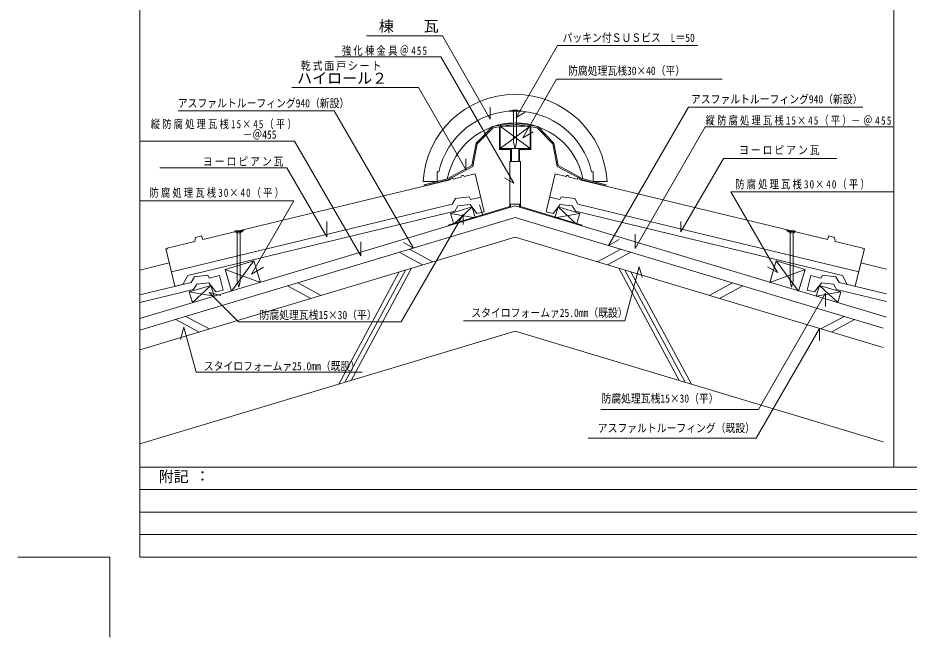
# Model space of a CAD drawing. Units: millimetres, scale not verified. Extents: x -37620 to 7779, y -11593 to 2079.
# Drawn here: x -1153 to 35, y -788 to 37 of the extents above; entities that cross this region are included whole.
import ezdxf
from ezdxf.enums import TextEntityAlignment as Align

# ---------------------------------------------------------------- set-up
doc = ezdxf.new("R2010")
doc.units = ezdxf.units.MM
doc.header["$LTSCALE"] = 5
doc.layers.add('0-0_芯', color=7, linetype='Continuous', lineweight=18)
doc.layers.add('0-6_文字', color=7, linetype='Continuous')
doc.styles.add('ＭＳ ゴシック', font='')
doc.styles.get('ＭＳ ゴシック').set_extended_font_data('MS Gothic')

msp = doc.modelspace()

# ---------------------------------------------------------------- linework, layer by layer
at = {"layer": '0-0_芯'}
for p, q in [((-989.921, 748.817), (-989.921, -681.183)), ((15.079, -561.183), (15.079, 748.817)), ((-522.957, -97.57), (-522.957, -81.806)), ((-258.674, -81.671), (-365.24, -266.248)), ((-258.674, -81.671), (-26.533, -81.671)), ((-939.041, -86.451), (-731.17, -86.451)), ((-731.17, -86.451), (-625.481, -269.511)), ((-497.921, -86.578), (-481.921, -86.578)), ((-497.921, -86.578), (-497.921, -87.078)), ((-492.921, -85.578), (-494.421, -86.278)), ((-494.421, -86.278), (-485.421, -86.278)), ((-494.421, -86.278), (-494.421, -86.578)), ((-494.421, -86.578), (-485.421, -86.578)), ((-491.921, -87.078), (-491.921, -128.771)), ((-488.681, -95.406), (-476.69, -88.483)), ((-487.921, -87.078), (-487.921, -128.771)), ((-489.921, -102.772), (-520.002, -107.739)), ((-489.921, -104.292), (-519.276, -109.139)), ((-489.921, -104.292), (-460.567, -109.139)), ((-520.002, -107.739), (-541.731, -129.768)), ((-519.276, -109.139), (-540.343, -130.498)), ((-510.921, -107.97), (-509.921, -107.97)), ((-510.921, -107.97), (-510.921, -137.97)), ((-469.921, -136.97), (-509.921, -106.97)), ((-479.712, -122.546), (-465.68, -114.445)), ((-469.921, -107.97), (-468.921, -107.97)), ((-468.921, -107.97), (-468.921, -137.97)), ((-329.91, -270.024), (-236.475, -108.191)), ((-236.475, -108.191), (13.641, -108.191)), ((-783.784, -126.978), (-989.921, -126.978)), ((-695.602, -279.713), (-783.784, -126.978)), ((-541.731, -129.768), (-547.46, -159.68)), ((-540.343, -130.498), (-546.122, -160.664)), ((-489.921, -136.771), (-491.921, -128.771)), ((-489.921, -136.771), (-487.921, -128.771)), ((-438.112, -129.768), (-432.382, -159.68)), ((-510.921, -137.97), (-495.921, -137.97)), ((-509.921, -136.97), (-469.921, -136.97)), ((-495.921, -137.97), (-495.921, -154.239)), ((-494.921, -136.97), (-494.921, -154.239)), ((-484.921, -136.97), (-484.921, -154.239)), ((-483.921, -137.97), (-468.921, -137.97)), ((-483.921, -137.97), (-483.921, -154.239)), ((-555.676, -164.756), (-555.676, -150.816)), ((-496.921, -154.239), (-496.921, -214.239)), ((-496.921, -154.239), (-482.921, -154.239)), ((-482.921, -154.239), (-482.921, -214.239)), ((-580.299, -177.271), (-547.46, -159.68)), ((-400.093, -178.679), (-433.721, -160.664)), ((-399.544, -177.271), (-432.382, -159.68)), ((-611.08, -185.18), (-580.299, -177.271)), ((-593.921, -167.771), (-591.77, -167.771)), ((-572.484, -177.606), (-561.79, -175.029)), ((-557.901, -174.092), (-543.318, -170.578)), ((-543.318, -170.578), (-531.137, -221.131)), ((-491.591, -183.025), (-503.873, -175.934)), ((-436.524, -170.578), (-448.706, -221.131)), ((-421.942, -174.092), (-436.524, -170.578)), ((-407.359, -177.606), (-418.053, -175.029)), ((-368.762, -185.18), (-399.544, -177.271)), ((-388.073, -167.771), (-385.921, -167.771)), ((-612.421, -180.771), (-593.921, -180.771)), ((-611.08, -185.18), (-610.707, -186.633)), ((-369.136, -186.633), (-400.093, -178.679)), ((-385.921, -180.771), (-367.421, -180.771)), ((-368.762, -185.18), (-369.136, -186.633)), ((-549.432, -204.968), (-535.822, -201.688)), ((-430.41, -204.968), (-444.021, -201.688)), ((-784.775, -206.407), (-989.921, -206.407)), ((-989.921, -363.183), (-489.921, -213.183)), ((-948.024, -301.014), (-573.737, -210.824)), ((-841.323, -304.352), (-784.775, -206.407)), ((-569.309, -203.586), (-573.737, -210.824)), ((-566.109, -213.26), (-550.005, -211.224)), ((-540.859, -223.474), (-550.005, -211.224)), ((-537.334, -211.746), (-533.024, -226.114)), ((-496.921, -210.817), (-482.921, -210.817)), ((-495.921, -210.817), (-495.921, -214.983)), ((5.079, -361.683), (-489.921, -213.183)), ((-483.921, -210.817), (-483.921, -214.983)), ((-483.921, -210.817), (-483.921, -214.983)), ((-438.984, -223.474), (-429.838, -211.224)), ((-413.734, -213.26), (-429.838, -211.224)), ((-410.533, -203.586), (-406.106, -210.824)), ((-31.819, -301.014), (-406.106, -210.824)), ((-559.334, -224.648), (-642.008, -367.842)), ((-579.124, -238.9), (-496.921, -214.239)), ((-576.102, -223.377), (-547.368, -214.756)), ((-576.102, -223.377), (-543.057, -229.124)), ((-559.334, -224.648), (-559.334, -237.883)), ((-547.368, -214.756), (-543.057, -229.124)), ((-540.859, -223.474), (-531.137, -221.131)), ((-400.719, -238.9), (-482.921, -214.239)), ((-438.984, -223.474), (-448.706, -221.131)), ((-432.475, -214.756), (-436.785, -229.124)), ((-403.74, -223.377), (-436.785, -229.124)), ((-403.74, -223.377), (-432.475, -214.756)), ((-989.921, -378.843), (-489.921, -228.843)), ((-740.924, -254.611), (-740.924, -234.181)), ((0.768, -376.05), (-489.921, -228.843)), ((-268.845, -248.045), (-268.845, -234.181)), ((-862.843, -246.581), (-853.843, -246.581)), ((-862.843, -246.581), (-862.843, -247.081)), ((-862.843, -247.081), (-853.843, -247.081)), ((-860.343, -247.581), (-862.843, -247.081)), ((-860.343, -247.581), (-860.343, -313.581)), ((-856.343, -247.581), (-856.343, -313.581)), ((-853.843, -246.581), (-853.843, -247.081)), ((-579.124, -238.9), (-578.837, -239.857)), ((-400.719, -238.9), (-401.006, -239.857)), ((-117, -246.581), (-126, -246.581)), ((-126, -246.581), (-126, -247.081)), ((-117, -247.081), (-126, -247.081)), ((-123.5, -247.581), (-123.5, -313.581)), ((-119.5, -247.581), (-117, -247.081)), ((-119.5, -247.581), (-119.5, -313.581)), ((-117, -246.581), (-117, -247.081)), ((-989.921, -404.944), (-489.921, -254.944)), ((-695.602, -279.713), (-695.602, -261.077)), ((0.768, -402.151), (-489.921, -254.944)), ((-365.24, -266.248), (-351.382, -258.247)), ((-329.91, -270.024), (-329.91, -250.91)), ((-955.52, -269.904), (-943.339, -320.458)), ((-955.286, -270.876), (-953.342, -270.408)), ((-953.576, -269.436), (-953.342, -270.408)), ((-625.481, -269.511), (-638.733, -261.86)), ((-630.729, -271.086), (-599.599, -287.848)), ((-349.114, -271.086), (-380.243, -287.848)), ((-24.323, -269.904), (-36.504, -320.458)), ((-26.267, -269.436), (-26.501, -270.408)), ((-24.557, -270.876), (-26.501, -270.408)), ((-644.274, -275.149), (-613.145, -291.911)), ((-335.568, -275.149), (-366.698, -291.911)), ((-989.921, -298.744), (-950.84, -289.327)), ((-841.323, -304.352), (-825.231, -295.061)), ((-628.115, -296.402), (-708.573, -445.823)), ((-351.727, -296.402), (-271.27, -445.823)), ((-324.383, -294.693), (-343.6, -366.411)), ((-324.383, -294.693), (-320.716, -308.379)), ((-140.261, -302.043), (-153.725, -294.27)), ((5.079, -297.539), (-29.003, -289.327)), ((-932.645, -317.881), (-926.238, -306.051)), ((-917.412, -308.016), (-921.84, -315.255)), ((-897.535, -309.399), (-883.925, -306.119)), ((-883.925, -306.119), (-879.24, -325.562)), ((-876.413, -297.991), (-829.48, -315.232)), ((-876.413, -297.991), (-829.48, -315.232)), ((-644.37, -301.279), (-724.828, -450.7)), ((-636.243, -298.841), (-716.7, -448.261)), ((-343.6, -298.841), (-263.143, -448.261)), ((-335.473, -301.279), (-255.015, -450.7)), ((-103.43, -297.991), (-150.363, -315.232)), ((-103.43, -297.991), (-150.363, -315.232)), ((-95.918, -306.119), (-100.603, -325.562)), ((-82.307, -309.399), (-95.918, -306.119)), ((-62.43, -308.016), (-58.003, -315.255)), ((-47.198, -317.881), (-53.605, -306.051)), ((-989.921, -331.66), (-921.84, -315.255)), ((-943.339, -320.458), (-932.645, -317.881)), ((-924.205, -327.808), (-895.471, -319.187)), ((-918.525, -324.743), (-914.212, -317.691)), ((-914.212, -317.691), (-898.108, -315.655)), ((-888.962, -327.905), (-898.108, -315.655)), ((-895.471, -319.187), (-891.16, -333.555)), ((-858.343, -321.581), (-860.343, -313.581)), ((-858.343, -321.581), (-856.343, -313.581)), ((-793.277, -319.85), (-762.148, -336.612)), ((-779.732, -315.786), (-748.602, -332.548)), ((-200.111, -315.786), (-231.241, -332.548)), ((-186.565, -319.85), (-217.695, -336.612)), ((-121.5, -321.581), (-123.5, -313.581)), ((-121.5, -321.581), (-119.5, -313.581)), ((-90.881, -327.905), (-81.735, -315.655)), ((-84.372, -319.187), (-88.682, -333.555)), ((-55.637, -327.808), (-84.372, -319.187)), ((-65.631, -317.691), (-81.735, -315.655)), ((-61.318, -324.743), (-65.631, -317.691)), ((5.079, -330.456), (-58.003, -315.255)), ((-36.504, -320.458), (-47.198, -317.881)), ((-989.921, -341.947), (-918.525, -324.743)), ((-924.205, -327.808), (-891.16, -333.555)), ((-897.856, -328.542), (-882.21, -332.734)), ((-897.856, -328.542), (-858.556, -367.842)), ((-888.962, -327.905), (-879.24, -325.562)), ((-76.155, -329.672), (-165.669, -484.715)), ((-90.881, -327.905), (-100.603, -325.562)), ((-55.637, -327.808), (-88.682, -333.555)), ((-76.155, -329.672), (-76.155, -347.124)), ((5.079, -340.742), (-61.318, -324.743)), ((-942.28, -364.551), (-911.151, -381.313)), ((-928.734, -360.487), (-897.605, -377.249)), ((-642.008, -367.842), (-858.556, -367.842)), ((-343.6, -366.411), (-558.903, -366.411)), ((-51.108, -360.487), (-82.238, -377.249)), ((-37.563, -364.551), (-68.692, -381.313)), ((-931.269, -374.858), (-935.724, -391.482)), ((-915.21, -434.792), (-931.269, -374.858)), ((-84.059, -376.703), (-168.422, -522.824)), ((-84.059, -376.703), (-84.059, -392.536)), ((-989.921, -530.228), (-489.921, -380.228)), ((0.768, -527.435), (-489.921, -380.228)), ((-693.964, -434.792), (-915.21, -434.792)), ((-165.669, -484.715), (-375.792, -484.715)), ((-168.422, -522.824), (-392.563, -522.824)), ((1020.079, -561.183), (-989.921, -561.183)), ((138.625, -591.183), (-989.921, -591.183)), ((138.625, -621.183), (-989.921, -621.183)), ((138.625, -651.183), (-989.921, -651.183)), ((-1029.921, -681.183), (-1152.758, -681.183)), ((-1029.921, -681.183), (-1029.921, -787.822)), ((1020.079, -681.183), (-989.921, -681.183))]:
    msp.add_line(p, q, dxfattribs=at)
for points in [[(-522.957, -97.57), (-586.836, 13.071), (-687.877, 13.071)], [(-488.681, -95.406), (-433.433, 0.287), (-246.517, 0.287)], [(-491.591, -183.025), (-588.869, -14.533), (-730.086, -14.533)], [(-479.712, -122.546), (-434.637, -44.474), (-214.121, -44.474)], [(-555.676, -164.756), (-618.736, -55.533), (-787.346, -55.533)], [(-481.921, -86.578), (-481.921, -87.078), (-497.921, -87.078)], [(-492.921, -85.578), (-486.921, -85.578), (-485.421, -86.278), (-485.421, -86.578)], [(-489.921, -102.772), (-459.841, -107.739), (-438.112, -129.768)], [(-509.921, -106.97), (-469.921, -106.97), (-469.921, -136.97)], [(-509.921, -106.97), (-509.921, -136.97), (-469.921, -106.97)], [(-460.567, -109.139), (-439.499, -130.498), (-433.721, -160.664)], [(-268.845, -248.045), (-212.227, -149.979), (-60.896, -149.979)], [(-740.924, -254.611), (-794.155, -162.414), (-963.466, -162.414)], [(-610.707, -186.633), (-579.75, -178.679), (-546.122, -160.664)], [(-593.921, -167.771), (-593.921, -180.771), (-580.299, -177.271)], [(-385.921, -167.771), (-385.921, -180.771), (-399.544, -177.271)], [(-953.576, -269.436), (-916.633, -260.534), (-915.86, -255.205), (-908.083, -253.33), (-906.101, -257.996), (-576.372, -178.543)], [(-26.267, -269.436), (-63.21, -260.534), (-63.983, -255.205), (-71.76, -253.33), (-73.741, -257.996), (-403.47, -178.543)], [(-569.309, -203.586), (-551.342, -201.313), (-549.432, -204.968)], [(-410.533, -203.586), (-428.501, -201.313), (-430.41, -204.968)], [(-140.261, -302.043), (-202.274, -194.633), (15.357, -194.633)], [(-926.238, -306.051), (-570.422, -220.312), (-566.109, -213.26)], [(-53.605, -306.051), (-409.421, -220.312), (-413.734, -213.26)], [(-576.102, -223.377), (-571.792, -237.744), (-547.368, -214.756)], [(-403.74, -223.377), (-408.051, -237.744), (-432.475, -214.756)], [(-860.343, -247.581), (-856.343, -247.581), (-853.843, -247.081)], [(-119.5, -247.581), (-123.5, -247.581), (-126, -247.081)], [(-876.413, -297.991), (-867.793, -326.726), (-838.1, -286.497)], [(-876.413, -297.991), (-838.1, -286.497), (-829.48, -315.232)], [(-103.43, -297.991), (-141.743, -286.497), (-150.363, -315.232)], [(-103.43, -297.991), (-112.05, -326.726), (-141.743, -286.497)], [(-917.412, -308.016), (-899.445, -305.744), (-897.535, -309.399)], [(-62.43, -308.016), (-80.398, -305.744), (-82.307, -309.399)], [(-924.205, -327.808), (-919.895, -342.175), (-895.471, -319.187)], [(-55.637, -327.808), (-59.948, -342.175), (-84.372, -319.187)]]:
    msp.add_lwpolyline(points, dxfattribs=at)
for centre, radius, start, end in [((-489.921, -187.454), 122.682, 3.12227, 176.87773), ((-489.921, -191.303), 104.532, 13.00975, 166.99025), ((-489.921, -194.841), 92.069, 11.00104, 168.99896), ((-574.428, -178.074), 2, 13.54803, 193.54803), ((-559.845, -174.56), 2, 13.54803, 193.54803), ((-419.997, -174.56), 2, 346.45197, 166.45197), ((-405.415, -178.074), 2, 346.45197, 166.45197), ((-858.765, -241.26), 8, 234.76964, 332.32642), ((-121.077, -241.26), 8, 207.67358, 305.23036)]:
    msp.add_arc(centre, radius, start, end, dxfattribs=at)

# ---------------------------------------------------------------- texts
at = {"layer": '0-0_芯', "style": 'ＭＳ ゴシック'}
for s, p in [('棟\u3000\u3000瓦', (-671.632, 14.426)), ('ハイロール２', (-780.498, -54.91))]:
    msp.add_text(s, height=14.66, dxfattribs=at).set_placement(p, align=Align.BOTTOM_LEFT)
at = {"layer": '0-0_芯', "style": 'ＭＳ ゴシック', "width": 0.85}
for s, p in [('パッキン付ＳＵＳビス\u3000L＝50', (-426.604, 1.912)), ('防腐処理瓦桟30×40（平）', (-419.315, -42.04)), ('アスファルトルーフィング940（新設）', (-939.496, -85.36)), ('アスファルトルーフィング940（新設）', (-255.463, -80.019)), ('－＠455', (-853.243, -127.181)), ('防腐処理瓦桟15×30（平）', (-830.474, -367.476)), ('スタイロフォームァ25.0mm（既設）', (-548.278, -364.518)), ('スタイロフォームァ25.0mm（既設）', (-904.844, -435.628)), ('防腐処理瓦桟15×30（平）', (-374.733, -478.691)), ('アスファルトルーフィング（既設）', (-379.658, -518.119))]:
    msp.add_text(s, height=11, dxfattribs=at).set_placement(p, align=Align.BOTTOM_LEFT)
at = {"layer": '0-0_芯', "char_height": 11, "attachment_point": 7, "style": 'ＭＳ ゴシック'}
for s, insert in [('\\T1.25;\\W0.8;強化棟金具＠455', (-720.749, -13.379)), ('\\T1.2;\\W0.85;乾式面戸シート', (-775.517, -33.433)), ('\\T1.24;\\W0.8;縦防腐処理瓦桟15×45（平）', (-235.93, -106.446)), ('\\T1.3;\\W0.8;－＠455', (-42.003, -106.242)), ('\\T1.24;\\W0.8;縦防腐処理瓦桟15×45（平）', (-975.517, -111.313)), ('\\T1.2;\\W0.85;ヨーロピアン瓦', (-191.442, -145.576)), ('\\T1.2;\\W0.85;ヨーロピアン瓦', (-905.96, -160.837)), ('\\T1.24;\\W0.8;防腐処理瓦桟30×40（平）', (-196.47, -191.431)), ('\\T1.24;\\W0.8;防腐処理瓦桟30×40（平）', (-977.233, -202.723))]:
    msp.add_mtext(s, dxfattribs=dict(at, insert=insert))
at = {"layer": '0-6_文字', "style": 'ＭＳ ゴシック'}
for s, p in [('附記', (-964.958, -585.559)), ('：', (-916.584, -584.901))]:
    msp.add_text(s, height=14.66, dxfattribs=at).set_placement(p, align=Align.BOTTOM_LEFT)

doc.saveas('drawing.dxf')
